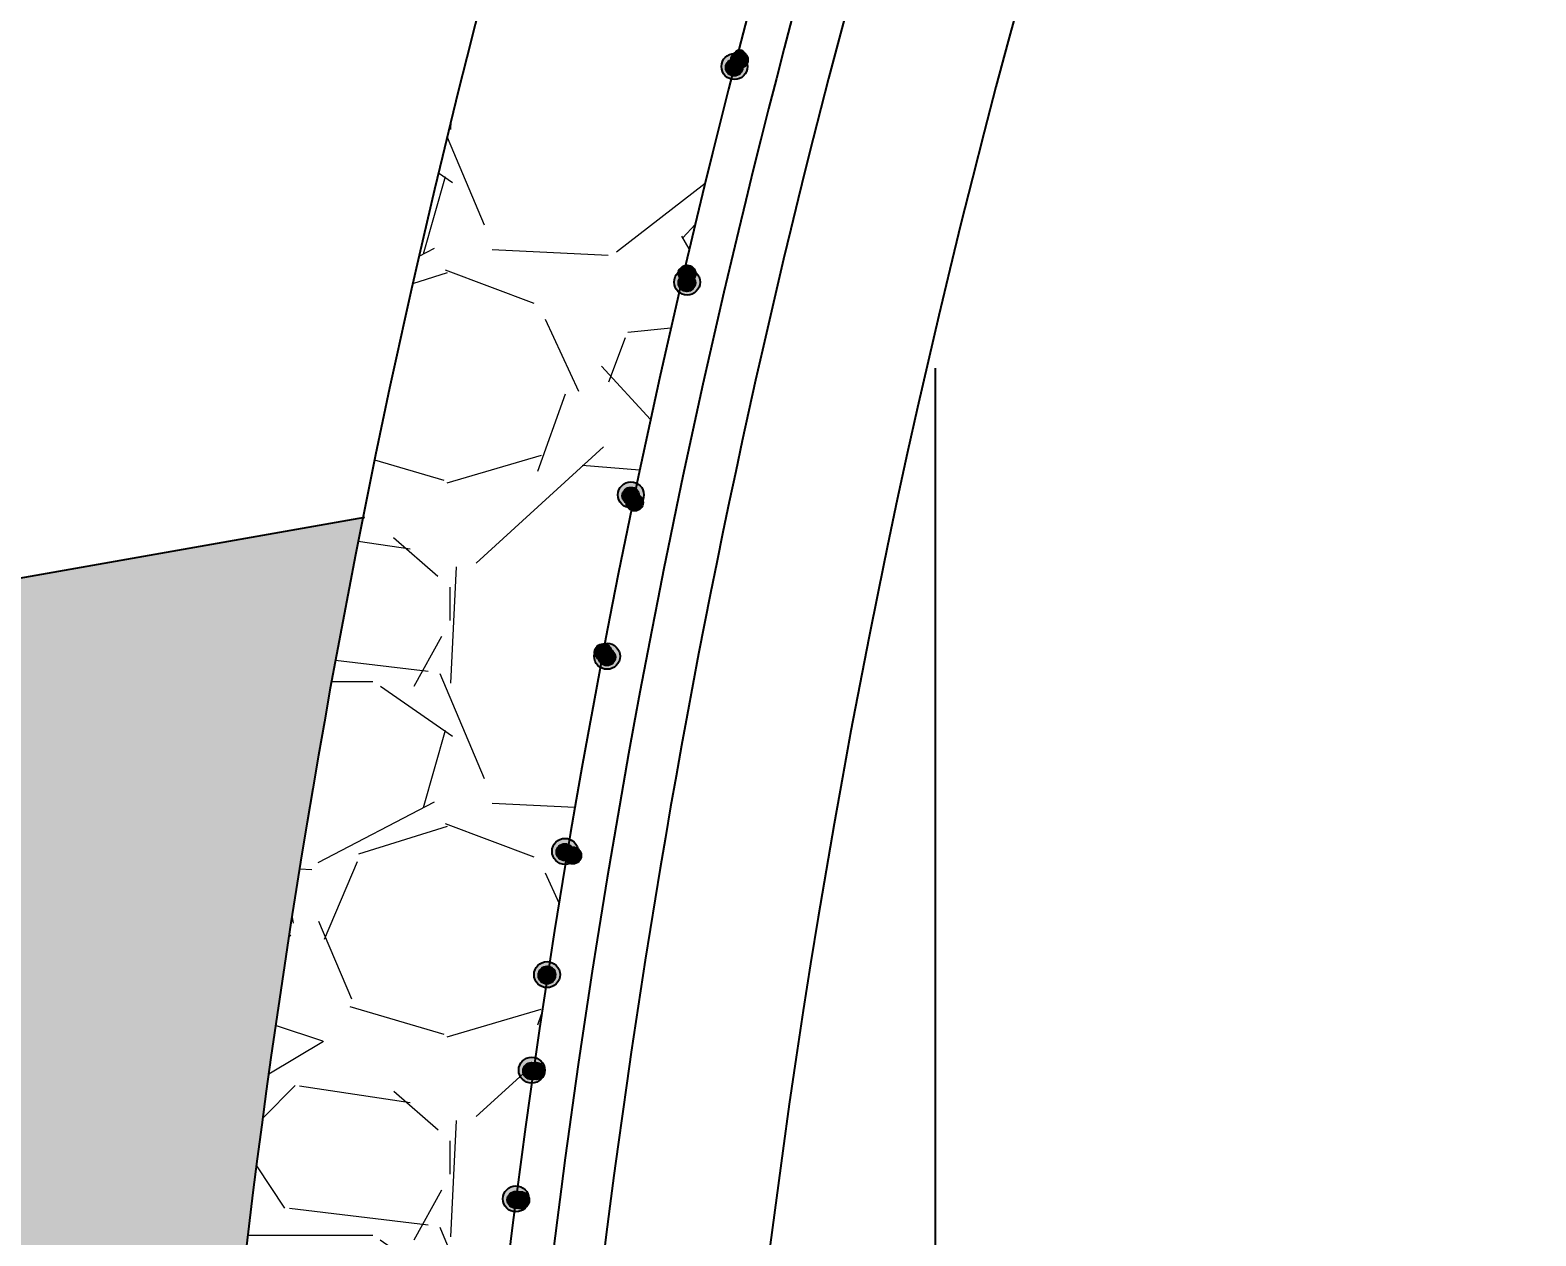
# Model space of a CAD drawing. Header units: millimetres. Extents: x -46762 to 161452, y -66984 to 31524.
# Drawn here: x -41626 to -40762, y -11654 to -10962 of the extents above; entities that cross this region are included whole.
import ezdxf

# ---------------------------------------------------------------- set-up
doc = ezdxf.new("R2010")
doc.units = ezdxf.units.MM
doc.header["$LTSCALE"] = 0.5
doc.styles.get("Standard").update_dxf_attribs({"font": 'TIMES.TTF'})
doc.dimstyles.new('ISO-25', dxfattribs={"dimscale": 50, "dimtxt": 2.5, "dimasz": 2.5, "dimexe": 1.25, "dimexo": 0.625, "dimtad": 1, "dimdec": 0, "dimtxsty": 'Standard', "dimcen": 2.5, "dimadec": 0, "dimazin": 0, "dimtfac": 1, "dimtdec": 0, "dimtmove": 0, "dimatfit": 3, "dimfxl": 1, "dimarcsym": 0})

# ---------------------------------------------------------------- blocks, each defined once
blk = doc.blocks.new('*D5')
at = {"color": 0, "lineweight": -2}
for p, q in [((-41106.6266302466, -11156.13225277546), (-41106.6266302466, -12181.89244614073)), ((-40700.46579701002, -12093.91424342394), (-40700.46579701002, -12056.89244614073)), ((-40825.46579701002, -12119.39244614073), (-40981.6266302466, -12119.39244614073))]:
    blk.add_line(p, q, dxfattribs=at)
at = {"color": 0}
for points in [[(-40981.6266302466, -12098.5591128074), (-40981.6266302466, -12140.22577947407), (-41106.6266302466, -12119.39244614073)], [(-40825.46579701002, -12098.5591128074), (-40825.46579701002, -12140.22577947407), (-40700.46579701002, -12119.39244614073)]]:
    blk.add_solid(points, dxfattribs=at)
at = {"layer": 'Defpoints', "color": 0}
for p in [(-41106.6266302466, -11124.88225277546), (-41106.6266302466, -12119.39244614073), (-40700.46579701002, -12125.16424342394)]:
    blk.add_point(p, dxfattribs=at)
at = {"color": 0, "insert": (-40903.54621362831, -12024.56097534044), "char_height": 125, "attachment_point": 5}
blk.add_mtext('400', dxfattribs=at)

msp = doc.modelspace()

# ---------------------------------------------------------------- hatches: boundary and pattern name
at = {"lineweight": 9}
h = msp.add_hatch(dxfattribs=at)
h.set_pattern_fill('GRAVEL', color=256, scale=12.5, style=0)
h.set_pattern_definition([(228.0128, (-97673.25584044286, -17195.62959779655), (-2540.002158237001, -2857.503511189072), [42.715125, -4228.8125]), (184.9697, (-97701.83084044285, -17227.37959779655), (3810.006163272391, 317.4977594234323), [73.300625, -7256.75]), (132.5104, (-97774.85584044286, -17233.72959779655), (3174.997689791462, -3492.503411557551), [51.68525, -5116.8375]), (267.2737, (-97898.68084044284, -17313.10459779655), (317.4986213535216, 6349.997956670803), [66.750625, -6608.3]), (292.8337, (-97901.85584044286, -17379.77959779655), (-1587.504506937738, 3810.002166256389), [65.45425000000002, -6479.975000000001]), (357.2737, (-97876.45584044285, -17440.10459779655), (-6349.997956670803, 317.4986213535219), [66.750625, -6608.3]), (37.6942, (-97809.78084044284, -17443.27959779655), (-4127.502607654991, -3174.997169623111), [88.27424999999998, -8739.1375]), (72.2553, (-97739.93084044284, -17389.30459779655), (2222.504445683399, 6985.002025754549), [83.34000000000002, -8250.6625]), (121.4296, (-97714.53084044285, -17309.92959779654), (-2540.00065440806, 4127.495144996587), [66.976625, -6630.687500000001]), (175.2364, (-97749.45584044285, -17252.77959779655), (3492.497256631807, -317.4970203401444), [76.4641249999998, -3746.737499999988]), (222.3974, (-97825.65584044284, -17246.42959779654), (-3810.000114654964, -3492.495456329621), [98.88475000000001, -9789.600000000002]), (138.8141, (-97584.35584044285, -17316.27959779655), (-2222.498584278092, 1904.997069640501), [33.750625, -3341.325]), (171.4692, (-97609.75584044286, -17294.05459779654), (4127.493699448925, -635.0016000057124), [64.21024999999979, -6356.824999999987]), (225, (-97673.25584044286, -17284.52959779655), (-6.661338147750939e-14, -317.4997835875247), [44.901125, -404.11125]), (203.1986, (-97695.48084044283, -17246.42959779654), (1587.505353198854, 635.0027842882831), [24.180125, -2393.825]), (291.8014, (-97717.70584044285, -17255.95459779655), (-317.5002227368137, 952.5006135914831), [34.19575, -1675.6]), (30.9638, (-97705.00584044284, -17287.70459779655), (952.4989943510283, 635.0004948325691), [55.53999999999981, -1795.787499999994]), (161.5651, (-97657.38084044284, -17259.12959779655), (635.0002897726226, -317.4995278081346), [40.160875, -963.8625]), (16.38950000000001, (-97901.85584044286, -17255.95459779655), (3175.001751746169, 952.4980187459755), [56.261, -5569.849999999999]), (70.3462, (-97847.88084044284, -17240.07959779655), (-1269.996461084563, -3492.495061068125), [47.19987500000001, -4672.775]), (293.1986, (-97657.38084044284, -17195.62959779655), (-635.002784288283, 1587.505353198854), [48.36, -2369.65]), (343.6105, (-97638.33084044285, -17240.07959779655), (-3175.001751746168, 952.4980187459764), [56.26099999999982, -5569.849999999988]), (339.444, (-97901.85584044286, -17452.80459779655), (-1587.501970531989, 634.9992295062673), [54.25437499999999, -2658.4625]), (294.7751, (-97851.05584044286, -17471.85459779655), (-1587.496300453355, 3492.498378269584), [45.4589999999999, -4500.449999999988]), (66.80140000000002, (-97654.20584044284, -17513.12959779655), (635.0027842882835, 1587.505353198854), [48.36, -2369.65]), (17.35400000000001, (-97635.15584044284, -17468.67959779655), (-4127.500222732495, -1269.998084450704), [53.22287499999998, -5269.049999999998]), (69.444, (-97809.78084044284, -17513.12959779655), (-634.9992295062681, -1587.501970531988), [27.12725, -2685.6]), (101.3098999999999, (-97673.25584044286, -17513.12959779655), (-317.4984328609186, 1269.995932612828), [16.18937499999996, -1602.749999999995]), (165.9638, (-97676.43084044284, -17497.25459779655), (952.5006693371466, -317.4994505154552), [65.45424999999999, -1243.63125]), (186.0090000000001, (-97739.93084044284, -17481.37959779655), (3174.995318053494, 317.4992585684823), [60.65837500000001, -6005.175000000001]), (303.6901, (-97705.00584044284, -17316.27959779655), (-317.5001089134041, 634.9993874039799), [45.79050000000001, -1098.9725]), (353.1572, (-97679.60584044285, -17354.37959779655), (5397.502232080428, -635.0028439568549), [79.94462499999997, -7914.499999999998]), (60.94540000000001, (-97600.23084044285, -17363.90459779655), (-1269.997045728636, -2222.494701354266), [32.6885, -3236.175]), (90, (-97584.35584044285, -17335.32959779655), (-317.5, 317.5), [19.05, -298.45]), (120.2564, (-97746.28084044287, -17471.85459779655), (1269.997308354514, -2222.498879059695), [44.108375, -4366.7375]), (48.01279999999999, (-97768.50584044284, -17433.75459779655), (2540.002158237001, 2857.503511189072), [85.430375, -4186.1]), (0, (-97711.35584044285, -17370.25459779655), (317.5, 317.5), [82.55, -234.95]), (325.3048, (-97628.80584044284, -17370.25459779655), (-3174.994498869211, 2222.500211310596), [50.20124999999999, -4969.9125]), (254.0546, (-97587.53084044285, -17398.82959779655), (-317.5008099626843, -1270.003025400453), [46.22862500000001, -2265.212500000001]), (207.646, (-97600.23084044285, -17443.27959779655), (-6032.49788112784, -3175.001996840424), [75.268125, -7451.5625]), (175.4261, (-97666.90584044284, -17478.20459779655), (-4127.500950593439, 317.4984639024328), [79.6286249999998, -7883.224999999977]), (175.4261, (-97666.90584044284, -17478.20459779655), (-4127.500950593439, 317.4984639024328), [79.6286249999998, -7883.224999999977])])
h.paths.add_polyline_path([(-41540.69659062804, -12311.32365850059), (-41390.69659062804, -12311.32365850059, -0.0001042586763894276), (-41390.69612904984, -12309.11003835568, -0.9973506290016769), (-41390.69144671169, -12303.93395011355, -0.004305426523859649), (-41389.77707802175, -12212.52740186487, -1.473526774929528), (-41389.68536941563, -12207.71814791844, -0.005066326501370915), (-41386.49624560055, -12100.19995089266, -1.112084997702293), (-41386.28903069973, -12095.05708777183, -0.005350321589187423), (-41380.44655228085, -11981.61265806564, -0.4542052786664174), (-41380.20300319829, -11977.722386355, -0.004934146121778235), (-41372.58760844613, -11873.24031071373, -0.7936622886480488), (-41372.16918404572, -11868.21680515327, -0.003310745211521004), (-41365.83750689286, -11798.20957870081, -1.087340139423453), (-41365.33639719625, -11793.07596283616, -0.003904411019391069), (-41356.59873246224, -11710.64054873563, -0.6073306999387059), (-41356.07698104993, -11706.07721455063, -0.003299585638751494), (-41347.62970052486, -11636.5323216323, -0.5027106402371736), (-41347.09996308027, -11632.4119321961, -0.003391322103162824), (-41337.40628861476, -11561.06371029261, -1.496068409129267), (-41336.72813605861, -11556.32927466645, -0.002401056172353598), (-41329.23480965135, -11505.90406826923, -1.124484418045028), (-41328.45231721077, -11500.82328402521, -0.003121577554230804), (-41317.92353441662, -11435.38824590984, -0.6023926523277325), (-41317.16650130754, -11430.87561676786, -0.005136166925415834), (-41297.97478726407, -11323.52948373881, -0.960800169602723), (-41297.00983154224, -11318.4483261312, -0.00413542035456034), (-41279.87348207906, -11232.33507701874, -0.8266089889817111), (-41278.83771293257, -11227.3580515295, -0.005954579095319986), (-41251.54841071196, -11103.91533402378, -1.198419863314069), (-41250.38765252446, -11098.95692817666, -0.005864453828018109), (-41220.52939920101, -10978.08023318348, -0.612418671185467), (-41219.36937789139, -10973.61790737722, -0.006852718544757916), (-41180.77730537836, -10833.33954969186, -1.011185224164861), (-41179.33371141623, -10828.36915515123, -0.004887072080722251), (-41149.37280955444, -10729.02909282517, -0.5439786040997394), (-41148.07573572842, -10724.88169095739, -0.004837462663559269), (-41116.43223861218, -10627.17122293723, -0.6488032728851635), (-41114.93049100698, -10622.68930735245, -0.004915722120947439), (-41080.75671175927, -10524.07464799359, -2.599038226614415), (-41079.58744091027, -10520.80813766139, -0.00528664198268659), (-41040.6101716241, -10415.55022178009, -0.4812710198482674), (-41039.16395354725, -10411.77232191681, -0.005588742636414888), (-40995.46511136138, -10301.455637537, -0.5761929326107477), (-40993.76772079793, -10297.31165396536, -0.004378577211287336), (-40957.74251213831, -10211.61147270781, -0.894546605724805), (-40955.70533201515, -10206.88791313677, -0.004053369807435489), (-40920.94630879644, -10128.15997598765, -1.386552306963299), (-40918.92416773997, -10123.68410355043, -0.004059737370771231), (-40882.76331197946, -10045.44116583356, -0.796052295436646), (-40880.60782096307, -10040.8805683032, -0.004003982950440157), (-40843.63097159209, -9964.33243138562), (-40978.32448607621, -9898.318994329844, 0.1149886306099505)])
h = msp.add_hatch(color=256)
h.paths.add_polyline_path([(-41221.82303199978, -10975.64066086443, 0.0001468720347857163), (-41221.82931490925, -10978.75904151035, -0.4075683121169166), (-41217.10666576521, -10983.59033072917, -0.2818111886752684), (-41219.74180066961, -10987.89438084185), (-41216.12861935317, -10987.89438084185, 0.1768496511547933), (-41214.37544429832, -10983.09272278674, 0.4140376673082951)])
h.paths.add_polyline_path([(-41221.82931490925, -10978.75904151035, -0.0001468720347857169), (-41221.82303199978, -10975.64066086443, 0.4143894793180001), (-41229.27957083087, -10983.09272278674, 0.1768496511547933), (-41227.52639577602, -10987.89438084185), (-41224.13660846058, -10987.89438084185, -0.2818111886752684), (-41226.77174336498, -10983.59033072917, -0.4208901854230835)])
h.paths.add_polyline_path([(-41216.12861935317, -10987.89438084185), (-41219.74180066961, -10987.89438084185, -0.2405059389793157), (-41224.13660846058, -10987.89438084185), (-41227.52639577602, -10987.89438084185, 0.4650740833706085)])
h = msp.add_hatch(color=256)
edge = h.paths.add_edge_path()
edge.add_arc((-41221.93920456509, -10983.59033072917), 4.832538799884284, 0, 360)
edge = h.paths.add_edge_path(flags=16)
edge.add_arc((-41221.93920456509, -10983.59033072917), 2.588054287070918, 0, 360)
h = msp.add_hatch(color=256)
h.paths.add_polyline_path([(-41226.6467546597, -10982.49835849546, -0.00032442072729859), (-41224.39525745831, -10982.77434716404, -0.8203955301075307), (-41219.35797072806, -10983.40256259728, -0.0003244207272990215), (-41217.1076530336, -10983.68800903188, 0.005053543832042459), (-41217.10666576521, -10983.59033072917, 0.89206796145849)])
h.paths.add_polyline_path([(-41217.1076530336, -10983.68800903188, 0.0003244207272989703), (-41219.35797072806, -10983.40256259728, -0.01815590774407738), (-41219.35115027803, -10983.59033072917, -1), (-41224.52725885216, -10983.59033072917, -0.0803624715725062), (-41224.39525745831, -10982.77434716404, 0.0003244207272985405), (-41226.6467546597, -10982.49835849546, 0.05704448293656798), (-41226.77174336498, -10983.59033072917, 0.989943732125018)])
for points in [[(-41224.52725885212, -10983.59033072917, 0.4142135623730951), (-41221.93920456509, -10986.17838501624), (-41221.93920456509, -10983.59033072917), (-41219.35115027797, -10983.59033072917, 1)], [(-41224.41556185171, -10983.09272278674, 0.4142135623730951), (-41221.82750756459, -10985.68077707381), (-41221.82750756459, -10983.09272278674), (-41219.23945327757, -10983.09272278674, 1)], [(-41221.51074339682, -10979.23066879576, 0.4142135623730951), (-41218.92268910979, -10981.81872308283), (-41218.92268910979, -10979.23066879576), (-41216.33463482268, -10979.23066879576, 1)], [(-41221.39904639641, -10976.14500656626, 0.4142135623730951), (-41218.8109921093, -10978.73306085333), (-41218.8109921093, -10976.14500656626), (-41216.22293782227, -10976.14500656626, 1)], [(-41216.33463482268, -10979.23066879576), (-41218.92268910979, -10979.23066879576), (-41218.92268910979, -10981.81872308283, 0.4142135623730951)], [(-41216.22293782227, -10976.14500656626), (-41218.8109921093, -10976.14500656626), (-41218.8109921093, -10978.73306085333, 0.4142135623730951)], [(-41219.35115027797, -10983.59033072917), (-41221.93920456509, -10983.59033072917), (-41221.93920456509, -10986.17838501624, 0.4142135623730951)], [(-41219.23945327757, -10983.09272278674), (-41221.82750756459, -10983.09272278674), (-41221.82750756459, -10985.68077707381, 0.4142135623730951)], [(-41254.00728567208, -11101.33050565534, 0.4142135623730951), (-41251.41923138496, -11103.91855994241), (-41251.41923138496, -11101.33050565534), (-41248.83117709793, -11101.33050565534, 1)], [(-41251.53092838541, -11101.82811359777, 0.4142135623730951), (-41248.9428740984, -11104.41616788484), (-41248.9428740984, -11101.82811359777), (-41246.35481981128, -11101.82811359777, 1)], [(-41248.83117709793, -11101.33050565534), (-41251.41923138496, -11101.33050565534), (-41251.41923138496, -11103.91855994241, 0.4142135623730951)], [(-41246.35481981128, -11101.82811359777), (-41248.9428740984, -11101.82811359777), (-41248.9428740984, -11104.41616788484, 0.4142135623730951)], [(-41251.64262538592, -11107.15826034008, 0.4142135623730951), (-41249.0545710989, -11109.74631462715), (-41249.0545710989, -11107.15826034008), (-41246.46651681178, -11107.15826034008, 1)], [(-41251.53092838552, -11106.66065239765, 0.4142135623730951), (-41248.9428740984, -11109.24870668472), (-41248.9428740984, -11106.66065239765), (-41246.35481981137, -11106.66065239765, 1)], [(-41246.46651681178, -11107.15826034008), (-41249.0545710989, -11107.15826034008), (-41249.0545710989, -11109.74631462715, 0.4142135623730951)], [(-41246.35481981137, -11106.66065239765), (-41248.9428740984, -11106.66065239765), (-41248.9428740984, -11109.24870668472, 0.4142135623730951)], [(-41283.85228669169, -11229.20709700789, 0.4142135623730951), (-41281.26423240466, -11231.79515129496), (-41281.26423240466, -11229.20709700789), (-41278.67617811754, -11229.20709700789, 1)], [(-41283.74058969128, -11228.70948906546, 0.4142135623730951), (-41281.15253540417, -11231.29754335253), (-41281.15253540417, -11228.70948906546), (-41278.56448111714, -11228.70948906546, 1)], [(-41281.57860843412, -11233.03144097539, 0.4142135623730951), (-41278.99055414711, -11235.61949526246), (-41278.99055414711, -11233.03144097539), (-41276.40249985999, -11233.03144097539, 1)], [(-41281.46691143372, -11229.94577874589, 0.4142135623730951), (-41278.8788571466, -11232.53383303296), (-41278.8788571466, -11229.94577874589), (-41276.29080285958, -11229.94577874589, 1)], [(-41278.67617811754, -11229.20709700789), (-41281.26423240466, -11229.20709700789), (-41281.26423240466, -11231.79515129496, 0.4142135623730951)], [(-41278.56448111714, -11228.70948906546), (-41281.15253540417, -11228.70948906546), (-41281.15253540417, -11231.29754335253, 0.4142135623730951)], [(-41276.29080285958, -11229.94577874589), (-41278.8788571466, -11229.94577874589), (-41278.8788571466, -11232.53383303296, 0.4142135623730951)], [(-41276.40249985999, -11233.03144097539), (-41278.99055414711, -11233.03144097539), (-41278.99055414711, -11235.61949526246, 0.4142135623730951)], [(-41299.70958283394, -11318.94593409571, 0.4142135623730951), (-41297.12152854691, -11321.53398838278), (-41297.12152854691, -11318.94593409571), (-41294.53347425979, -11318.94593409571, 1)], [(-41299.97874183307, -11321.00820380352, 0.4142135623730951), (-41297.39068754595, -11323.59625809059), (-41297.39068754595, -11321.00820380352), (-41294.80263325892, -11321.00820380352, 1)], [(-41297.51455068664, -11321.75646139746, 0.4142135623730951), (-41294.92649639961, -11324.34451568452), (-41294.92649639961, -11321.75646139746), (-41292.33844211249, -11321.75646139746, 1)], [(-41297.40285368623, -11321.25885345503, 0.4142135623730951), (-41294.81479939912, -11323.84690774209), (-41294.81479939912, -11321.25885345503), (-41292.22674511209, -11321.25885345503, 1)], [(-41294.80263325892, -11321.00820380352), (-41297.39068754595, -11321.00820380352), (-41297.39068754595, -11323.59625809059, 0.4142135623730951)], [(-41294.53347425979, -11318.94593409571), (-41297.12152854691, -11318.94593409571), (-41297.12152854691, -11321.53398838278, 0.4142135623730951)], [(-41292.33844211249, -11321.75646139746), (-41294.92649639961, -11321.75646139746), (-41294.92649639961, -11324.34451568452, 0.4142135623730951)], [(-41292.22674511209, -11321.25885345503), (-41294.81479939912, -11321.25885345503), (-41294.81479939912, -11323.84690774209, 0.4142135623730951)], [(-41321.5192358545, -11433.1201893193, 0.4142135623730951), (-41318.93118156739, -11435.70824360637), (-41318.93118156739, -11433.1201893193), (-41316.34312728036, -11433.1201893193, 1)], [(-41321.63093285491, -11433.61779726174, 0.4142135623730951), (-41319.04287856788, -11436.2058515488), (-41319.04287856788, -11433.61779726174), (-41316.45482428077, -11433.61779726174, 1)], [(-41316.45482428077, -11433.61779726174), (-41319.04287856788, -11433.61779726174), (-41319.04287856788, -11436.2058515488, 0.4142135623730951)], [(-41318.93987190731, -11433.3321011424, 0.4142135623730951), (-41316.35181762019, -11435.92015542948), (-41316.35181762019, -11433.3321011424), (-41313.76376333316, -11433.3321011424, 1)], [(-41316.34312728036, -11433.1201893193), (-41318.93118156739, -11433.1201893193), (-41318.93118156739, -11435.70824360637, 0.4142135623730951)], [(-41317.08478972333, -11435.51191140105, 0.4142135623730951), (-41314.4967354363, -11438.09996568812), (-41314.4967354363, -11435.51191140105), (-41311.90868114919, -11435.51191140105, 1)], [(-41313.76376333316, -11433.3321011424), (-41316.35181762019, -11433.3321011424), (-41316.35181762019, -11435.92015542948, 0.4142135623730951)], [(-41311.90868114919, -11435.51191140105), (-41314.4967354363, -11435.51191140105), (-41314.4967354363, -11438.09996568812, 0.4142135623730951)], [(-41331.95374655083, -11504.31288383012, 0.4142135623730951), (-41329.3656922638, -11506.90093811719), (-41329.3656922638, -11504.31288383012), (-41326.77763797669, -11504.31288383012, 1)], [(-41331.84204955034, -11503.81527588769, 0.4142135623730951), (-41329.25399526331, -11506.40333017476), (-41329.25399526331, -11503.81527588769), (-41326.66594097619, -11503.81527588769, 1)], [(-41331.84204955043, -11503.81527588769, 0.4142135623730951), (-41329.25399526331, -11506.40333017476), (-41329.25399526331, -11503.81527588769), (-41326.66594097628, -11503.81527588769, 1)], [(-41331.73035254993, -11503.31766794526, 0.4142135623730951), (-41329.14229826281, -11505.90572223233), (-41329.14229826281, -11503.31766794526), (-41326.55424397578, -11503.31766794526, 1)], [(-41326.77763797669, -11504.31288383012), (-41329.3656922638, -11504.31288383012), (-41329.3656922638, -11506.90093811719, 0.4142135623730951)], [(-41326.66594097619, -11503.81527588769), (-41329.25399526331, -11503.81527588769), (-41329.25399526331, -11506.40333017476, 0.4142135623730951)], [(-41326.66594097628, -11503.81527588769), (-41329.25399526331, -11503.81527588769), (-41329.25399526331, -11506.40333017476, 0.4142135623730951)], [(-41326.55424397578, -11503.31766794526), (-41329.14229826281, -11503.31766794526), (-41329.14229826281, -11505.90572223233, 0.4142135623730951)], [(-41340.74657727143, -11559.05378221904, 0.4142135623730951), (-41338.15852298441, -11561.64183650612), (-41338.15852298441, -11559.05378221904), (-41335.57046869729, -11559.05378221904, 1)], [(-41340.63488027093, -11558.55617427662, 0.4142135623730951), (-41338.04682598391, -11561.14422856369), (-41338.04682598391, -11558.55617427662), (-41335.45877169679, -11558.55617427662, 1)], [(-41340.63488027103, -11558.55617427662, 0.4142135623730951), (-41338.04682598391, -11561.14422856369), (-41338.04682598391, -11558.55617427662), (-41335.45877169688, -11558.55617427662, 1)], [(-41338.15852298436, -11559.05378221904, 0.4142135623730951), (-41335.57046869733, -11561.64183650612), (-41335.57046869733, -11559.05378221904), (-41332.98241441022, -11559.05378221904, 1)], [(-41335.57046869729, -11559.05378221904), (-41338.15852298441, -11559.05378221904), (-41338.15852298441, -11561.64183650612, 0.4142135623730951)], [(-41335.45877169679, -11558.55617427662), (-41338.04682598391, -11558.55617427662), (-41338.04682598391, -11561.14422856369, 0.4142135623730951)], [(-41335.45877169688, -11558.55617427662), (-41338.04682598391, -11558.55617427662), (-41338.04682598391, -11561.14422856369, 0.4142135623730951)], [(-41332.98241441022, -11559.05378221904), (-41335.57046869733, -11559.05378221904), (-41335.57046869733, -11561.64183650612, 0.4142135623730951)], [(-41349.79971436781, -11632.9095401385, 0.4142135623730951), (-41347.21166008079, -11635.49759442557), (-41347.21166008079, -11632.9095401385), (-41344.62360579368, -11632.9095401385, 1)], [(-41349.6880173674, -11632.41193219607, 0.4142135623730951), (-41347.09996308028, -11634.99998648315), (-41347.09996308028, -11632.41193219607), (-41344.51190879327, -11632.41193219607, 1)], [(-41348.42164094459, -11634.66899128896, 0.4142135623730951), (-41345.83358665757, -11637.25704557603), (-41345.83358665757, -11634.66899128896), (-41343.24553237045, -11634.66899128896, 1)], [(-41344.62360579368, -11632.9095401385), (-41347.21166008079, -11632.9095401385), (-41347.21166008079, -11635.49759442557, 0.4142135623730951)], [(-41344.51190879327, -11632.41193219607), (-41347.09996308028, -11632.41193219607), (-41347.09996308028, -11634.99998648315, 0.4142135623730951)], [(-41346.89699090445, -11633.16150737429, 0.4142135623730951), (-41344.30893661742, -11635.74956166136), (-41344.30893661742, -11633.16150737429), (-41341.72088233031, -11633.16150737429, 1)], [(-41343.24553237045, -11634.66899128896), (-41345.83358665757, -11634.66899128896), (-41345.83358665757, -11637.25704557603, 0.4142135623730951)], [(-41341.72088233031, -11633.16150737429), (-41344.30893661742, -11633.16150737429), (-41344.30893661742, -11635.74956166136, 0.4142135623730951)]]:
    msp.add_hatch(color=256).paths.add_polyline_path(points)
h = msp.add_hatch(color=256)
edge = h.paths.add_edge_path()
edge.add_arc((-41218.92268910979, -10979.23066879576), 4.832538799884284, 0, 360)
edge = h.paths.add_edge_path(flags=16)
edge.add_arc((-41218.92268910979, -10979.23066879576), 2.588054287070918, 0, 360)
h = msp.add_hatch(color=256)
h.paths.add_polyline_path([(-41223.6302392044, -10978.13869656205, -0.00032442072729859), (-41221.37874200301, -10978.41468523063, -0.8203955301075307), (-41216.34145527276, -10979.04290066386, -0.0003244207272990215), (-41214.09113757829, -10979.32834709847, 0.005053543832042459), (-41214.09015030992, -10979.23066879576, 0.89206796145849)])
h.paths.add_polyline_path([(-41214.09113757829, -10979.32834709847, 0.0003244207272989703), (-41216.34145527276, -10979.04290066387, -0.01815590774407738), (-41216.33463482272, -10979.23066879576, -1), (-41221.51074339687, -10979.23066879576, -0.0803624715725062), (-41221.37874200301, -10978.41468523063, 0.0003244207272985405), (-41223.6302392044, -10978.13869656205, 0.05704448293656798), (-41223.75522790969, -10979.23066879576, 0.989943732125018)])
h = msp.add_hatch(color=256)
h.paths.add_polyline_path([(-41248.93839853359, -11099.20859047535, 0.0001468720347857163), (-41248.94468144304, -11102.32697112126, -0.4075683121169166), (-41244.22203229902, -11107.15826034008, -0.2818111886752684), (-41246.85716720342, -11111.46231045276), (-41243.24398588698, -11111.46231045276, 0.1768496511547933), (-41241.49081083211, -11106.66065239765, 0.4140376673082951)])
h.paths.add_polyline_path([(-41248.94468144304, -11102.32697112126, -0.0001468720347857169), (-41248.93839853359, -11099.20859047535, 0.4143894793180001), (-41256.39493736468, -11106.66065239765, 0.1768496511547933), (-41254.64176230982, -11111.46231045276), (-41251.25197499437, -11111.46231045276, -0.2818111886752684), (-41253.88710989877, -11107.15826034008, -0.4208901854230835)])
h.paths.add_polyline_path([(-41243.24398588698, -11111.46231045276), (-41246.85716720342, -11111.46231045276, -0.2405059389793157), (-41251.25197499437, -11111.46231045276), (-41254.64176230982, -11111.46231045276, 0.4650740833706085)])
h = msp.add_hatch(color=256)
edge = h.paths.add_edge_path()
edge.add_arc((-41249.0545710989, -11107.15826034008), 4.832538799884284, 0, 360)
edge = h.paths.add_edge_path(flags=16)
edge.add_arc((-41249.0545710989, -11107.15826034008), 2.588054287070918, 0, 360)
h = msp.add_hatch(color=256)
h.paths.add_polyline_path([(-41253.7621211935, -11106.06628810637, -0.00032442072729859), (-41251.51062399212, -11106.34227677495, -0.8203955301075307), (-41246.47333726185, -11106.97049220819, -0.0003244207272990215), (-41244.22301956739, -11107.25593864279, 0.005053543832042459), (-41244.22203229902, -11107.15826034008, 0.89206796145849)])
h.paths.add_polyline_path([(-41244.22301956739, -11107.25593864279, 0.0003244207272989703), (-41246.47333726185, -11106.97049220819, -0.01815590774407738), (-41246.46651681182, -11107.15826034008, -1), (-41251.64262538597, -11107.15826034008, -0.0803624715725062), (-41251.51062399212, -11106.34227677495, 0.0003244207272985405), (-41253.7621211935, -11106.06628810637, 0.05704448293656798), (-41253.88710989877, -11107.15826034008, 0.989943732125018)])
h = msp.add_hatch(color=256)
edge = h.paths.add_edge_path()
edge.add_arc((-41248.94287409839, -11101.82811359777), 4.832538799884284, 0, 360)
edge = h.paths.add_edge_path(flags=16)
edge.add_arc((-41248.94287409839, -11101.82811359777), 2.588054287070918, 0, 360)
h = msp.add_hatch(color=256)
h.paths.add_polyline_path([(-41253.65042419299, -11100.73614136406, -0.00032442072729859), (-41251.39892699161, -11101.01213003264, -0.8203955301075307), (-41246.36164026136, -11101.64034546588, -0.0003244207272990215), (-41244.1113225669, -11101.92579190048, 0.005053543832042459), (-41244.11033529851, -11101.82811359777, 0.89206796145849)])
h.paths.add_polyline_path([(-41244.1113225669, -11101.92579190048, 0.0003244207272989703), (-41246.36164026136, -11101.64034546588, -0.01815590774407738), (-41246.35481981133, -11101.82811359777, -1), (-41251.53092838546, -11101.82811359777, -0.0803624715725062), (-41251.39892699161, -11101.01213003264, 0.0003244207272985405), (-41253.65042419299, -11100.73614136406, 0.05704448293656798), (-41253.77541289828, -11101.82811359777, 0.989943732125018)])
h = msp.add_hatch(color=256)
h.paths.add_polyline_path([(-41281.14805983935, -11221.25742714316, 0.0001468720347857163), (-41281.15434274881, -11224.37580778907, -0.4075683121169166), (-41276.43169360478, -11229.20709700789, -0.2818111886752684), (-41279.06682850918, -11233.51114712057), (-41275.45364719274, -11233.51114712057, 0.1768496511547933), (-41273.70047213789, -11228.70948906546, 0.4140376673082951)])
h.paths.add_polyline_path([(-41281.15434274882, -11224.37580778907, -0.0001468720347857169), (-41281.14805983935, -11221.25742714316, 0.4143894793180001), (-41288.60459867044, -11228.70948906546, 0.1768496511547933), (-41286.85142361559, -11233.51114712057), (-41283.46163630014, -11233.51114712057, -0.2818111886752684), (-41286.09677120454, -11229.20709700789, -0.4208901854230835)])
h.paths.add_polyline_path([(-41275.45364719274, -11233.51114712057), (-41279.06682850918, -11233.51114712057, -0.2405059389793157), (-41283.46163630014, -11233.51114712057), (-41286.85142361559, -11233.51114712057, 0.4650740833706085)])
h = msp.add_hatch(color=256)
edge = h.paths.add_edge_path()
edge.add_arc((-41281.26423240466, -11229.20709700789), 4.832538799884284, 0, 360)
edge = h.paths.add_edge_path(flags=16)
edge.add_arc((-41281.26423240466, -11229.20709700789), 2.588054287070918, 0, 360)
h = msp.add_hatch(color=256)
h.paths.add_polyline_path([(-41285.97178249927, -11228.11512477418, -0.00032442072729859), (-41283.72028529788, -11228.39111344276, -0.8203955301075307), (-41278.68299856763, -11229.019328876, -0.0003244207272990215), (-41276.43268087316, -11229.3047753106, 0.005053543832042459), (-41276.43169360478, -11229.20709700789, 0.89206796145849)])
h.paths.add_polyline_path([(-41276.43268087316, -11229.3047753106, 0.0003244207272989703), (-41278.68299856763, -11229.019328876, -0.01815590774407738), (-41278.67617811759, -11229.20709700789, -1), (-41283.85228669173, -11229.20709700789, -0.0803624715725062), (-41283.72028529788, -11228.39111344276, 0.0003244207272985405), (-41285.97178249927, -11228.11512477418, 0.05704448293656798), (-41286.09677120454, -11229.20709700789, 0.989943732125018)])
h = msp.add_hatch(color=256)
edge = h.paths.add_edge_path()
edge.add_arc((-41278.9905541471, -11233.0314409754), 4.832538799884284, 0, 360)
edge = h.paths.add_edge_path(flags=16)
edge.add_arc((-41278.9905541471, -11233.0314409754), 2.588054287070918, 0, 360)
h = msp.add_hatch(color=256)
h.paths.add_polyline_path([(-41283.6981042417, -11231.93946874168, -0.00032442072729859), (-41281.44660704031, -11232.21545741027, -0.8203955301075307), (-41276.40932031006, -11232.8436728435, -0.0003244207272990215), (-41274.1590026156, -11233.1291192781, 0.005053543832042459), (-41274.15801534722, -11233.03144097539, 0.89206796145849)])
h.paths.add_polyline_path([(-41274.1590026156, -11233.1291192781, 0.0003244207272989703), (-41276.40932031006, -11232.84367284351, -0.01815590774407738), (-41276.40249986004, -11233.03144097539, -1), (-41281.57860843418, -11233.03144097539, -0.0803624715725062), (-41281.44660704031, -11232.21545741026, 0.0003244207272985405), (-41283.6981042417, -11231.93946874168, 0.05704448293656798), (-41283.82309294699, -11233.03144097539, 0.989943732125018)])
h = msp.add_hatch(color=253)
edge = h.paths.add_edge_path()
edge.add_spline(control_points=[(-42322.82971768319, -11398.47889834993), (-42344.63403800142, -11467.20647167621), (-42424.23759742257, -11659.44120899414), (-42475.84867070611, -11857.15441054871), (-42488.96773737374, -11986.25815028)], knot_values=[45.62972247974763, 45.62972247974763, 45.62972247974763, 45.62972247974763, 49.94446029870569, 57.77700495835729, 57.77700495835729, 57.77700495835729, 57.77700495835729], degree=3, periodic=0)
edge.add_line((-42488.96773737374, -11986.25815028001), (-41518.08916138639, -11815.06606234162))
edge.add_arc((-36082.69659062807, -12311.32365850071), 5458.000000000035, 168.7006858674456, 174.7832926361822, ccw=False)
edge.add_line((-41434.90419888646, -11241.9136725265), (-42322.82971768319, -11398.47889834993))
h = msp.add_hatch(color=256)
h.paths.add_polyline_path([(-41294.8103238343, -11313.80679153272, 0.0001468720347857163), (-41294.81660674376, -11316.92517217863, -0.4075683121169166), (-41290.09395759973, -11321.75646139746, -0.2818111886752684), (-41292.72909250413, -11326.06051151014), (-41289.11591118769, -11326.06051151014, 0.1768496511547933), (-41287.36273613284, -11321.25885345503, 0.4140376673082951)])
h.paths.add_polyline_path([(-41294.81660674377, -11316.92517217863, -0.0001468720347857169), (-41294.8103238343, -11313.80679153272, 0.4143894793180001), (-41302.26686266539, -11321.25885345503, 0.1768496511547933), (-41300.51368761054, -11326.06051151014), (-41297.1239002951, -11326.06051151014, -0.2818111886752684), (-41299.7590351995, -11321.75646139746, -0.4208901854230835)])
h.paths.add_polyline_path([(-41289.11591118769, -11326.06051151014), (-41292.72909250413, -11326.06051151014, -0.2405059389793157), (-41297.1239002951, -11326.06051151014), (-41300.51368761054, -11326.06051151014, 0.4650740833706085)])
h = msp.add_hatch(color=256)
edge = h.paths.add_edge_path()
edge.add_arc((-41297.12152854691, -11318.94593409571), 4.832538799884284, 0, 360)
edge = h.paths.add_edge_path(flags=16)
edge.add_arc((-41297.12152854691, -11318.94593409571), 2.588054287070918, 0, 360)
h = msp.add_hatch(color=256)
h.paths.add_polyline_path([(-41301.82907864152, -11317.853961862, -0.00032442072729859), (-41299.57758144013, -11318.12995053058, -0.8203955301075307), (-41294.54029470988, -11318.75816596381, -0.0003244207272990215), (-41292.2899770154, -11319.04361239842, 0.005053543832042459), (-41292.28898974703, -11318.94593409571, 0.89206796145849)])
h.paths.add_polyline_path([(-41292.2899770154, -11319.04361239842, 0.0003244207272989703), (-41294.54029470988, -11318.75816596382, -0.01815590774407738), (-41294.53347425985, -11318.94593409571, -1), (-41299.70958283398, -11318.94593409571, -0.0803624715725062), (-41299.57758144013, -11318.12995053058, 0.0003244207272985405), (-41301.82907864152, -11317.853961862, 0.05704448293656798), (-41301.9540673468, -11318.94593409571, 0.989943732125018)])
h = msp.add_hatch(color=256)
edge = h.paths.add_edge_path()
edge.add_arc((-41294.92649639961, -11321.75646139745), 4.832538799884284, 0, 360)
edge = h.paths.add_edge_path(flags=16)
edge.add_arc((-41294.92649639961, -11321.75646139745), 2.588054287070918, 0, 360)
h = msp.add_hatch(color=256)
h.paths.add_polyline_path([(-41299.63404649422, -11320.66448916375, -0.00032442072729859), (-41297.38254929283, -11320.94047783233, -0.8203955301075307), (-41292.34526256258, -11321.56869326556, -0.0003244207272990215), (-41290.09494486811, -11321.85413970017, 0.005053543832042459), (-41290.09395759973, -11321.75646139746, 0.89206796145849)])
h.paths.add_polyline_path([(-41290.09494486811, -11321.85413970017, 0.0003244207272989703), (-41292.34526256258, -11321.56869326556, -0.01815590774407738), (-41292.33844211254, -11321.75646139746, -1), (-41297.51455068668, -11321.75646139746, -0.0803624715725062), (-41297.38254929283, -11320.94047783232, 0.0003244207272985405), (-41299.63404649422, -11320.66448916375, 0.05704448293656798), (-41299.7590351995, -11321.75646139746, 0.989943732125018)])
h = msp.add_hatch(color=256)
h.paths.add_polyline_path([(-41318.92670600257, -11425.668127397, 0.0001468720347857163), (-41318.93298891203, -11428.78650804291, -0.4075683121169166), (-41314.210339768, -11433.61779726174, -0.2818111886752684), (-41316.8454746724, -11437.92184737442), (-41313.23229335596, -11437.92184737442, 0.1768496511547933), (-41311.4791183011, -11433.1201893193, 0.4140376673082951)])
h.paths.add_polyline_path([(-41318.93298891203, -11428.78650804291, -0.0001468720347857169), (-41318.92670600257, -11425.668127397, 0.4143894793180001), (-41326.38324483366, -11433.1201893193, 0.1768496511547933), (-41324.63006977881, -11437.92184737442), (-41321.24028246336, -11437.92184737442, -0.2818111886752684), (-41323.87541736776, -11433.61779726174, -0.4208901854230835)])
h.paths.add_polyline_path([(-41313.23229335596, -11437.92184737442), (-41316.8454746724, -11437.92184737442, -0.2405059389793157), (-41321.24028246336, -11437.92184737442), (-41324.63006977881, -11437.92184737442, 0.4650740833706085)])
h = msp.add_hatch(color=256)
edge = h.paths.add_edge_path()
edge.add_arc((-41319.04287856788, -11433.61779726173), 4.832538799884284, 0, 360)
edge = h.paths.add_edge_path(flags=16)
edge.add_arc((-41319.04287856788, -11433.61779726173), 2.588054287070918, 0, 360)
h = msp.add_hatch(color=256)
h.paths.add_polyline_path([(-41323.75042866249, -11432.52582502803, -0.00032442072729859), (-41321.4989314611, -11432.80181369661, -0.8203955301075307), (-41316.46164473084, -11433.43002912984, -0.0003244207272990215), (-41314.21132703638, -11433.71547556445, 0.005053543832042459), (-41314.210339768, -11433.61779726174, 0.89206796145849)])
h.paths.add_polyline_path([(-41314.21132703638, -11433.71547556445, 0.0003244207272989703), (-41316.46164473084, -11433.43002912984, -0.01815590774407738), (-41316.45482428081, -11433.61779726174, -1), (-41321.63093285495, -11433.61779726174, -0.0803624715725062), (-41321.4989314611, -11432.8018136966, 0.0003244207272985405), (-41323.75042866249, -11432.52582502803, 0.05704448293656798), (-41323.87541736776, -11433.61779726174, 0.989943732125018)])
h = msp.add_hatch(color=256)
edge = h.paths.add_edge_path()
edge.add_arc((-41314.4967354363, -11435.51191140105), 4.832538799884284, 0, 360)
edge = h.paths.add_edge_path(flags=16)
edge.add_arc((-41314.4967354363, -11435.51191140105), 2.588054287070918, 0, 360)
h = msp.add_hatch(color=256)
h.paths.add_polyline_path([(-41319.20428553091, -11434.41993916734, -0.00032442072729859), (-41316.95278832952, -11434.69592783592, -0.8203955301075307), (-41311.91550159926, -11435.32414326916, -0.0003244207272990215), (-41309.6651839048, -11435.60958970376, 0.005053543832042459), (-41309.66419663641, -11435.51191140105, 0.89206796145849)])
h.paths.add_polyline_path([(-41309.6651839048, -11435.60958970376, 0.0003244207272989703), (-41311.91550159926, -11435.32414326916, -0.01815590774407738), (-41311.90868114923, -11435.51191140105, -1), (-41317.08478972338, -11435.51191140105, -0.0803624715725062), (-41316.95278832952, -11434.69592783592, 0.0003244207272985405), (-41319.20428553091, -11434.41993916734, 0.05704448293656798), (-41319.32927423618, -11435.51191140105, 0.989943732125018)])
h = msp.add_hatch(color=256)
h.paths.add_polyline_path([(-41329.2495196985, -11496.36321396539, 0.0001468720347857163), (-41329.25580260795, -11499.4815946113, -0.4075683121169166), (-41324.53315346393, -11504.31288383012, -0.2818111886752684), (-41327.16828836832, -11508.61693394281), (-41323.55510705188, -11508.61693394281, 0.1768496511547933), (-41321.80193199703, -11503.81527588769, 0.4140376673082951)])
h.paths.add_polyline_path([(-41329.25580260796, -11499.4815946113, -0.0001468720347857169), (-41329.2495196985, -11496.36321396539, 0.4143894793180001), (-41336.70605852958, -11503.81527588769, 0.1768496511547933), (-41334.95288347473, -11508.61693394281), (-41331.5630961593, -11508.61693394281, -0.2818111886752684), (-41334.1982310637, -11504.31288383012, -0.4208901854230835)])
h.paths.add_polyline_path([(-41323.55510705188, -11508.61693394281), (-41327.16828836832, -11508.61693394281, -0.2405059389793157), (-41331.5630961593, -11508.61693394281), (-41334.95288347473, -11508.61693394281, 0.4650740833706085)])
h = msp.add_hatch(color=256)
edge = h.paths.add_edge_path()
edge.add_arc((-41329.3656922638, -11504.31288383012), 4.832538799884284, 0, 360)
edge = h.paths.add_edge_path(flags=16)
edge.add_arc((-41329.3656922638, -11504.31288383012), 2.588054287070918, 0, 360)
h = msp.add_hatch(color=256)
h.paths.add_polyline_path([(-41334.07324235841, -11503.22091159641, -0.00032442072729859), (-41331.82174515702, -11503.49690026499, -0.8203955301075307), (-41326.78445842677, -11504.12511569823, -0.0003244207272990215), (-41324.5341407323, -11504.41056213283, 0.005053543832042459), (-41324.53315346393, -11504.31288383012, 0.89206796145849)])
h.paths.add_polyline_path([(-41324.5341407323, -11504.41056213283, 0.0003244207272989703), (-41326.78445842677, -11504.12511569823, -0.01815590774407738), (-41326.77763797673, -11504.31288383012, -1), (-41331.95374655088, -11504.31288383012, -0.0803624715725062), (-41331.82174515702, -11503.49690026499, 0.0003244207272985405), (-41334.07324235841, -11503.22091159641, 0.05704448293656798), (-41334.1982310637, -11504.31288383012, 0.989943732125018)])
h = msp.add_hatch(color=256)
edge = h.paths.add_edge_path()
edge.add_arc((-41329.25399526331, -11503.81527588769), 4.832538799884284, 0, 360)
edge = h.paths.add_edge_path(flags=16)
edge.add_arc((-41329.25399526331, -11503.81527588769), 2.588054287070918, 0, 360)
h = msp.add_hatch(color=256)
h.paths.add_polyline_path([(-41333.96154535792, -11502.72330365399, -0.00032442072729859), (-41331.71004815653, -11502.99929232257, -0.8203955301075307), (-41326.67276142626, -11503.6275077558, -0.0003244207272990215), (-41324.4224437318, -11503.91295419041, 0.005053543832042459), (-41324.42145646343, -11503.81527588769, 0.89206796145849)])
h.paths.add_polyline_path([(-41324.4224437318, -11503.91295419041, 0.0003244207272989703), (-41326.67276142626, -11503.6275077558, -0.01815590774407738), (-41326.66594097624, -11503.81527588769, -1), (-41331.84204955038, -11503.81527588769, -0.0803624715725062), (-41331.71004815653, -11502.99929232256, 0.0003244207272985405), (-41333.96154535792, -11502.72330365399, 0.05704448293656798), (-41334.08653406319, -11503.81527588769, 0.989943732125018)])
h = msp.add_hatch(color=256)
h.paths.add_polyline_path([(-41338.0423504191, -11551.10411235431, 0.0001468720347857163), (-41338.04863332855, -11554.22249300022, -0.4075683121169166), (-41333.32598418453, -11559.05378221904, -0.2818111886752684), (-41335.96111908893, -11563.35783233173), (-41332.34793777249, -11563.35783233173, 0.1768496511547933), (-41330.59476271762, -11558.55617427662, 0.4140376673082951)])
h.paths.add_polyline_path([(-41338.04863332855, -11554.22249300022, -0.0001468720347857169), (-41338.0423504191, -11551.10411235431, 0.4143894793180001), (-41345.49888925019, -11558.55617427662, 0.1768496511547933), (-41343.74571419533, -11563.35783233173), (-41340.35592687989, -11563.35783233173, -0.2818111886752684), (-41342.99106178428, -11559.05378221904, -0.4208901854230835)])
h.paths.add_polyline_path([(-41332.34793777249, -11563.35783233173), (-41335.96111908893, -11563.35783233173, -0.2405059389793157), (-41340.35592687989, -11563.35783233173), (-41343.74571419533, -11563.35783233173, 0.4650740833706085)])
h = msp.add_hatch(color=256)
edge = h.paths.add_edge_path()
edge.add_arc((-41338.15852298441, -11559.05378221905), 4.832538799884284, 0, 360)
edge = h.paths.add_edge_path(flags=16)
edge.add_arc((-41338.15852298441, -11559.05378221905), 2.588054287070918, 0, 360)
h = msp.add_hatch(color=256)
h.paths.add_polyline_path([(-41342.86607307901, -11557.96180998534, -0.00032442072729859), (-41340.61457587763, -11558.23779865392, -0.8203955301075307), (-41335.57728914736, -11558.86601408715, -0.0003244207272990215), (-41333.3269714529, -11559.15146052176, 0.005053543832042459), (-41333.32598418453, -11559.05378221904, 0.89206796145849)])
h.paths.add_polyline_path([(-41333.3269714529, -11559.15146052176, 0.0003244207272989703), (-41335.57728914736, -11558.86601408716, -0.01815590774407738), (-41335.57046869733, -11559.05378221904, -1), (-41340.74657727148, -11559.05378221904, -0.0803624715725062), (-41340.61457587763, -11558.23779865392, 0.0003244207272985405), (-41342.86607307901, -11557.96180998534, 0.05704448293656798), (-41342.99106178428, -11559.05378221904, 0.989943732125018)])
h = msp.add_hatch(color=256)
edge = h.paths.add_edge_path()
edge.add_arc((-41335.57046869733, -11559.05378221905), 4.832538799884284, 0, 360)
edge = h.paths.add_edge_path(flags=16)
edge.add_arc((-41335.57046869733, -11559.05378221905), 2.588054287070918, 0, 360)
h = msp.add_hatch(color=256)
h.paths.add_polyline_path([(-41340.27801879194, -11557.96180998534, -0.00032442072729859), (-41338.02652159055, -11558.23779865392, -0.8203955301075307), (-41332.9892348603, -11558.86601408715, -0.0003244207272990215), (-41330.73891716583, -11559.15146052176, 0.005053543832042459), (-41330.73792989746, -11559.05378221904, 0.89206796145849)])
h.paths.add_polyline_path([(-41330.73891716583, -11559.15146052176, 0.0003244207272989703), (-41332.9892348603, -11558.86601408716, -0.01815590774407738), (-41332.98241441026, -11559.05378221904, -1), (-41338.15852298441, -11559.05378221904, -0.0803624715725062), (-41338.02652159055, -11558.23779865392, 0.0003244207272985405), (-41340.27801879194, -11557.96180998534, 0.05704448293656798), (-41340.40300749721, -11559.05378221904, 0.989943732125018)])
h = msp.add_hatch(color=256)
h.paths.add_polyline_path([(-41347.09548751549, -11624.95987027377, 0.0001468720347857163), (-41347.10177042494, -11628.07825091968, -0.4075683121169166), (-41342.3791212809, -11632.9095401385, -0.2818111886752684), (-41345.0142561853, -11637.21359025119), (-41341.40107486886, -11637.21359025119, 0.1768496511547933), (-41339.64789981401, -11632.41193219607, 0.4140376673082951)])
h.paths.add_polyline_path([(-41347.10177042494, -11628.07825091968, -0.0001468720347857169), (-41347.09548751549, -11624.95987027377, 0.4143894793180001), (-41354.55202634657, -11632.41193219607, 0.1768496511547933), (-41352.79885129171, -11637.21359025119), (-41349.40906397627, -11637.21359025119, -0.2818111886752684), (-41352.04419888067, -11632.9095401385, -0.4208901854230835)])
h.paths.add_polyline_path([(-41341.40107486886, -11637.21359025119), (-41345.0142561853, -11637.21359025119, -0.2405059389793157), (-41349.40906397627, -11637.21359025119), (-41352.79885129171, -11637.21359025119, 0.4650740833706085)])
h = msp.add_hatch(color=256)
edge = h.paths.add_edge_path()
edge.add_arc((-41347.21166008079, -11632.9095401385), 4.832538799884284, 0, 360)
edge = h.paths.add_edge_path(flags=16)
edge.add_arc((-41347.21166008079, -11632.9095401385), 2.588054287070918, 0, 360)
h = msp.add_hatch(color=256)
h.paths.add_polyline_path([(-41351.9192101754, -11631.81756790479, -0.00032442072729859), (-41349.66771297401, -11632.09355657338, -0.8203955301075307), (-41344.63042624375, -11632.72177200661, -0.0003244207272990215), (-41342.38010854929, -11633.00721844121, 0.005053543832042459), (-41342.3791212809, -11632.9095401385, 0.89206796145849)])
h.paths.add_polyline_path([(-41342.38010854929, -11633.00721844121, 0.0003244207272989703), (-41344.63042624375, -11632.72177200661, -0.01815590774407738), (-41344.62360579372, -11632.9095401385, -1), (-41349.79971436787, -11632.9095401385, -0.0803624715725062), (-41349.66771297401, -11632.09355657337, 0.0003244207272985405), (-41351.9192101754, -11631.81756790479, 0.05704448293656798), (-41352.04419888067, -11632.9095401385, 0.989943732125018)])
h = msp.add_hatch(color=256)
edge = h.paths.add_edge_path()
edge.add_arc((-41344.30893661742, -11633.16150737429), 4.832538799884284, 0, 360)
edge = h.paths.add_edge_path(flags=16)
edge.add_arc((-41344.30893661742, -11633.16150737429), 2.588054287070918, 0, 360)
h = msp.add_hatch(color=256)
h.paths.add_polyline_path([(-41349.01648671203, -11632.06953514058, -0.00032442072729859), (-41346.76498951064, -11632.34552380916, -0.8203955301075307), (-41341.72770278039, -11632.9737392424, -0.0003244207272990215), (-41339.47738508592, -11633.259185677, 0.005053543832042459), (-41339.47639781755, -11633.16150737429, 0.89206796145849)])
h.paths.add_polyline_path([(-41339.47738508592, -11633.259185677, 0.0003244207272989703), (-41341.72770278039, -11632.9737392424, -0.01815590774407738), (-41341.72088233035, -11633.16150737429, -1), (-41346.8969909045, -11633.16150737429, -0.0803624715725062), (-41346.76498951064, -11632.34552380916, 0.0003244207272985405), (-41349.01648671203, -11632.06953514058, 0.05704448293656798), (-41349.1414754173, -11633.16150737429, 0.989943732125018)])

# ---------------------------------------------------------------- linework, layer by layer
msp.add_line((-41433.93311563045, -11241.74244434795), (-42322.82971768318, -11398.47889834993))
for centre, radius in [((-41221.82750756459, -10983.09272278674), 7.452063266274418), ((-41221.93920456509, -10983.59033072917), 4.832538799884284), ((-41221.93920456509, -10983.59033072917), 2.588054287070918), ((-41221.82750756459, -10983.09272278674), 2.588054287070918), ((-41218.92268910979, -10979.23066879576), 4.832538799884284), ((-41218.92268910979, -10979.23066879576), 2.588054287070918), ((-41218.8109921093, -10976.14500656626), 2.588054287070918), ((-41248.94287409839, -11106.66065239765), 7.452063266274418), ((-41251.41923138496, -11101.33050565534), 2.588054287070918), ((-41249.0545710989, -11107.15826034008), 4.832538799884284), ((-41248.94287409839, -11101.82811359777), 4.832538799884284), ((-41248.94287409839, -11101.82811359777), 2.588054287070918), ((-41249.0545710989, -11107.15826034008), 2.588054287070918), ((-41248.94287409839, -11106.66065239765), 2.588054287070918), ((-41281.15253540416, -11228.70948906546), 7.452063266274418), ((-41281.26423240466, -11229.20709700789), 4.832538799884284), ((-41281.26423240466, -11229.20709700789), 2.588054287070918), ((-41278.9905541471, -11233.0314409754), 4.832538799884284), ((-41281.15253540416, -11228.70948906546), 2.588054287070918), ((-41278.9905541471, -11233.0314409754), 2.588054287070918), ((-41278.8788571466, -11229.94577874589), 2.588054287070918), ((-41294.81479939912, -11321.25885345503), 7.452063266274418), ((-41297.12152854691, -11318.94593409571), 4.832538799884284), ((-41294.92649639961, -11321.75646139745), 4.832538799884284), ((-41297.12152854691, -11318.94593409571), 2.588054287070918), ((-41297.39068754595, -11321.00820380352), 2.588054287070918), ((-41294.92649639961, -11321.75646139745), 2.588054287070918), ((-41294.81479939912, -11321.25885345503), 2.588054287070918), ((-41318.93118156738, -11433.1201893193), 7.452063266274418), ((-41319.04287856788, -11433.61779726173), 4.832538799884284), ((-41318.93118156738, -11433.1201893193), 2.588054287070918), ((-41319.04287856788, -11433.61779726173), 2.588054287070918), ((-41314.4967354363, -11435.51191140105), 4.832538799884284), ((-41316.35181762019, -11433.33210114241), 2.588054287070918), ((-41314.4967354363, -11435.51191140105), 2.588054287070918), ((-41329.25399526331, -11503.81527588769), 7.452063266274418), ((-41329.3656922638, -11504.31288383012), 4.832538799884284), ((-41329.25399526331, -11503.81527588769), 4.832538799884284), ((-41329.3656922638, -11504.31288383012), 2.588054287070918), ((-41329.25399526331, -11503.81527588769), 2.588054287070918), ((-41329.25399526331, -11503.81527588769), 2.588054287070918), ((-41329.14229826281, -11503.31766794526), 2.588054287070918), ((-41338.0468259839, -11558.55617427662), 7.452063266274418), ((-41338.15852298441, -11559.05378221905), 4.832538799884284), ((-41338.15852298441, -11559.05378221905), 2.588054287070918), ((-41338.0468259839, -11558.55617427662), 2.588054287070918), ((-41338.0468259839, -11558.55617427662), 2.588054287070918), ((-41335.57046869733, -11559.05378221905), 4.832538799884284), ((-41335.57046869733, -11559.05378221905), 2.588054287070918), ((-41347.09996308028, -11632.41193219607), 7.452063266274418), ((-41347.21166008079, -11632.9095401385), 4.832538799884284), ((-41344.30893661742, -11633.16150737429), 4.832538799884284), ((-41347.21166008079, -11632.9095401385), 2.588054287070918), ((-41347.09996308028, -11632.41193219607), 2.588054287070918), ((-41345.83358665757, -11634.66899128896), 2.588054287070918), ((-41344.30893661742, -11633.16150737429), 2.588054287070918)]:
    msp.add_circle(centre, radius)
for radius, start, end in [(5160.000000000036, 141.4330000000055, 180), (5458.000000000036, 153.7617860630676, 180), (5308.000000000036, 153.7617860630676, 180), (5283.000000000036, 153.7617860630676, 178.8318809340232), (5254.000000000036, 153.7567893388404, 178.6636547894053)]:
    msp.add_arc((-36082.69659062805, -12311.32365850059), radius, start, end)

# ---------------------------------------------------------------- dimensions: what is measured, and where the dimension line sits
dim = msp.add_linear_dim(base=(-41106.6266302466, -12119.39244614073), p1=(-40700.46579701002, -12125.16424342394), p2=(-41106.6266302466, -11124.88225277546), text='400', dimstyle='ISO-25')
dim.commit()
dim.dimension.update_dxf_attribs({"geometry": '*D5', "text_midpoint": (-40903.54621362831, -12024.56097534044)})

doc.saveas('drawing.dxf')
